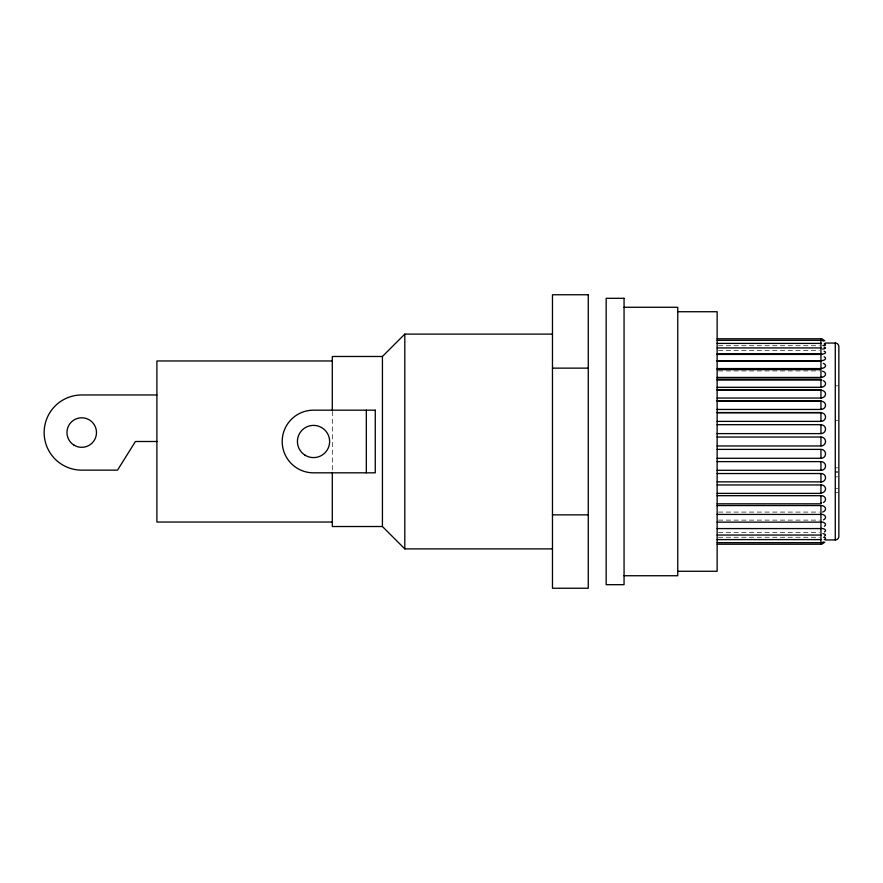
<?xml version="1.0" encoding="UTF-8"?>
<svg xmlns="http://www.w3.org/2000/svg" width="883" height="883" viewBox="0 0 883 883"><rect width="100%" height="100%" fill="white"/><g stroke="black" fill="none" stroke-linecap="round" stroke-linejoin="round"><path stroke-width="0.66" stroke-dasharray="4.42 3.31" d="M718.497 345.739L819.38 345.739M718.497 350.617L819.38 350.617M718.497 370.915L819.38 370.915M835.274 385.838L837.658 385.838M835.274 420.474L837.658 420.474M835.274 467.835L837.658 467.835M835.274 471.412L837.658 471.412M835.274 472.537L837.658 472.537M835.274 476.831L837.658 476.831M835.274 488.299L837.658 488.299M835.274 492.593L837.658 492.593M718.497 512.085L819.38 512.085M718.497 520.12L819.38 520.12M718.497 532.383L819.38 532.383M718.497 537.261L819.38 537.261M332.306 411.368L332.306 471.632"/><path stroke-width="1.32" d="M824.799 542.118L822.216 544.049M552.471 548.895L404.8 548.895L382.427 526.522L382.427 356.478L404.8 334.105L552.471 334.105M823.431 541.941L822.194 542.504M825.186 343.377L824.269 343.498M624.06 307.262L677.758 307.262L677.758 575.738L624.06 575.738M677.758 311.732L717.139 311.732L717.139 571.268L677.758 571.268M717.139 338.774L820.947 338.774M717.139 340.33L820.947 340.33M825.66 343.057L835.274 343.057A3.576 3.576 0 0 1 838.85 346.633L838.85 536.367A3.576 3.576 0 0 1 835.274 539.943L825.66 539.943M717.139 343.399L820.947 343.399M717.139 347.946L820.947 347.946M717.139 353.906L820.947 353.906M717.139 354.425L820.749 354.425M382.427 356.478L332.306 356.478L332.306 410.573M332.306 360.959L156.898 360.959L156.898 522.041L332.306 522.041M717.139 360.86L820.749 360.86M717.139 361.169L820.947 361.169L820.947 368.575M552.471 368.134L588.266 368.134M717.139 368.575L820.749 368.575M717.139 369.635L820.947 369.635L820.947 377.438M717.139 377.438L820.749 377.438M717.139 379.16L820.947 379.16L820.947 387.262M717.139 380.076L820.749 380.076M717.139 387.317L820.749 387.317M717.139 389.602L820.947 389.602L820.947 397.99M717.139 390.198L820.749 390.198M156.898 394.966L81.722 394.966A37.583 37.583 0 0 0 44.139 432.549A37.583 37.583 0 0 0 81.722 470.142L117.527 470.142L135.419 441.5L156.898 441.5M717.139 398.045L820.749 398.045M717.139 400.783L820.947 400.783L820.947 409.425M717.139 401.136L820.749 401.136M717.139 409.458L820.749 409.458M717.139 412.549L820.947 412.549L820.947 421.357M717.139 412.714L820.749 412.714M717.139 421.379L820.749 421.379M717.139 424.69L820.947 424.69L820.947 433.597M717.139 433.608L820.749 433.608M717.139 437.03L820.947 437.03A4.481 4.47 0 0 1 825.528 441.412A4.481 4.47 0 0 1 821.124 445.97M717.139 445.97L820.947 445.97L820.947 437.041M717.139 449.392L820.749 449.392M717.139 458.266L820.749 458.266M717.139 461.621L820.749 461.621M717.139 470.286L820.749 470.286M717.139 473.542L820.749 473.542M717.139 481.864L820.749 481.864M717.139 484.955L820.749 484.955M717.139 493.387L820.947 493.387L820.947 485.01M717.139 495.683L820.749 495.683M717.139 503.829L820.947 503.829L820.947 495.738M717.139 505.562L820.749 505.562M717.139 514.425L820.749 514.425M552.471 514.866L588.266 514.866M717.139 522.14L820.749 522.14M382.427 526.522L332.306 526.522L332.306 472.427M717.139 528.575L820.749 528.575M717.139 535.043L820.947 535.043M717.139 539.59L820.947 539.59M717.139 542.67L820.947 542.67M717.139 544.215L820.947 544.215M824.258 539.502L825.186 539.623M822.194 340.496L823.431 341.059M822.216 338.951L824.799 340.882M835.274 343.057L835.274 539.943M820.947 338.785L820.947 360.86M820.947 458.31L820.947 449.403A4.481 4.459 0 0 1 825.528 453.741A4.481 4.459 0 0 1 821.124 458.299M820.947 470.451L820.947 461.643A4.481 4.382 0 0 1 825.517 465.628A4.481 4.382 0 0 1 821.643 470.319M820.947 473.575L820.947 482.206M820.947 513.354L820.947 505.562A4.481 3.4 0 0 1 825.45 508.211A4.481 3.4 0 0 1 822.614 512.041M820.947 514.425L820.947 521.82M820.947 522.14L820.947 544.215M404.8 334.105L404.8 548.895M366.324 410.176L366.324 472.824M823.32 380.661A4.481 3.499 0 0 1 825.439 384.381A4.481 3.499 0 0 1 821.609 387.14M820.958 380.176A4.481 3.499 0 0 1 821.775 380.22M820.958 390.286A4.481 3.819 0 0 1 825.517 393.818A4.481 3.819 0 0 1 821.609 397.891M820.947 401.202A4.481 4.084 0 0 1 825.517 404.977A4.481 4.084 0 0 1 821.62 409.337M820.947 412.758A4.481 4.283 0 0 1 825.517 416.71A4.481 4.283 0 0 1 821.62 421.279M820.947 424.756A4.481 4.415 0 0 1 825.528 429.083A4.481 4.415 0 0 1 821.124 433.586M820.947 473.487A4.481 4.238 0 0 1 825.517 477.394A4.481 4.238 0 0 1 821.643 481.919M820.947 484.877A4.481 4.018 0 0 1 825.517 488.586A4.481 4.018 0 0 1 821.643 492.88A4.47 3.819 0 0 1 821.124 492.802M820.947 495.595A4.481 3.742 0 0 1 825.34 498.244A4.481 3.742 0 0 1 823.453 502.482M820.947 514.303A4.481 3.013 0 0 1 825.329 516.423A4.481 3.013 0 0 1 823.497 519.833M820.947 521.996A4.481 2.572 0 0 1 825.119 523.498A4.481 2.572 0 0 1 824.38 526.29M820.947 528.431A4.481 2.086 0 0 1 825.108 529.645A4.481 2.086 0 0 1 824.402 531.908M823.707 537.306A4.481 1.038 0 0 1 825.219 538.52M822.956 533.641A4.481 1.578 0 0 1 824.457 536.091M821.631 502.902A4.47 3.499 0 0 1 821.124 502.924M821.631 481.831A4.47 4.084 0 0 1 821.124 481.864M821.631 470.253A4.47 4.272 0 0 1 821.124 470.286M821.631 421.346A4.47 4.371 0 0 1 821.124 421.379M821.631 409.425A4.47 4.227 0 0 1 821.124 409.458M821.631 398.012A4.47 4.007 0 0 1 821.124 398.045M821.631 387.284A4.47 3.731 0 0 1 821.124 387.317M822.481 371.191A4.481 3.124 0 0 1 825.506 374.469A4.481 3.124 0 0 1 821.598 377.251M821.631 377.416A4.47 3.389 0 0 1 821.124 377.438M823.287 363.366A4.481 2.693 0 0 1 825.439 366.235A4.481 2.693 0 0 1 821.587 368.366M821.631 368.553A4.47 3.002 0 0 1 821.124 368.575M824.137 356.82A4.481 2.219 0 0 1 825.307 359.127A4.481 2.219 0 0 1 821.576 360.639M821.631 360.838A4.47 2.561 0 0 1 821.124 360.86M824.082 351.213A4.481 1.722 0 0 1 825.307 353.012A4.481 1.722 0 0 1 821.565 354.182M821.631 354.403A4.47 2.086 0 0 1 821.124 354.425M823.994 347.041A4.481 1.181 0 0 1 822.559 349.05M825.506 344.911A4.481 0.64 0 0 1 822.901 345.43M824.81 344.513A4.481 0.64 0 0 1 825.34 344.679M588.266 294.756L552.471 294.756L552.471 588.244L588.266 588.244L588.266 294.756M624.06 298.311L606.168 298.311L606.168 584.689L624.06 584.689L624.06 298.311M375.264 410.176L312.604 410.176A31.335 31.335 0 0 0 282.196 441.5A31.335 31.335 0 0 0 312.604 472.824L375.264 472.824L375.264 410.176M73.885 445.065A14.768 14.768 0 0 0 96.479 433.089A14.768 14.768 0 0 0 74.812 419.502A14.768 14.768 0 0 0 73.885 445.065M304.977 455.142A16.104 16.104 0 0 0 329.624 442.085A16.104 16.104 0 0 0 305.993 427.262A16.104 16.104 0 0 0 304.977 455.142"/></g></svg>
